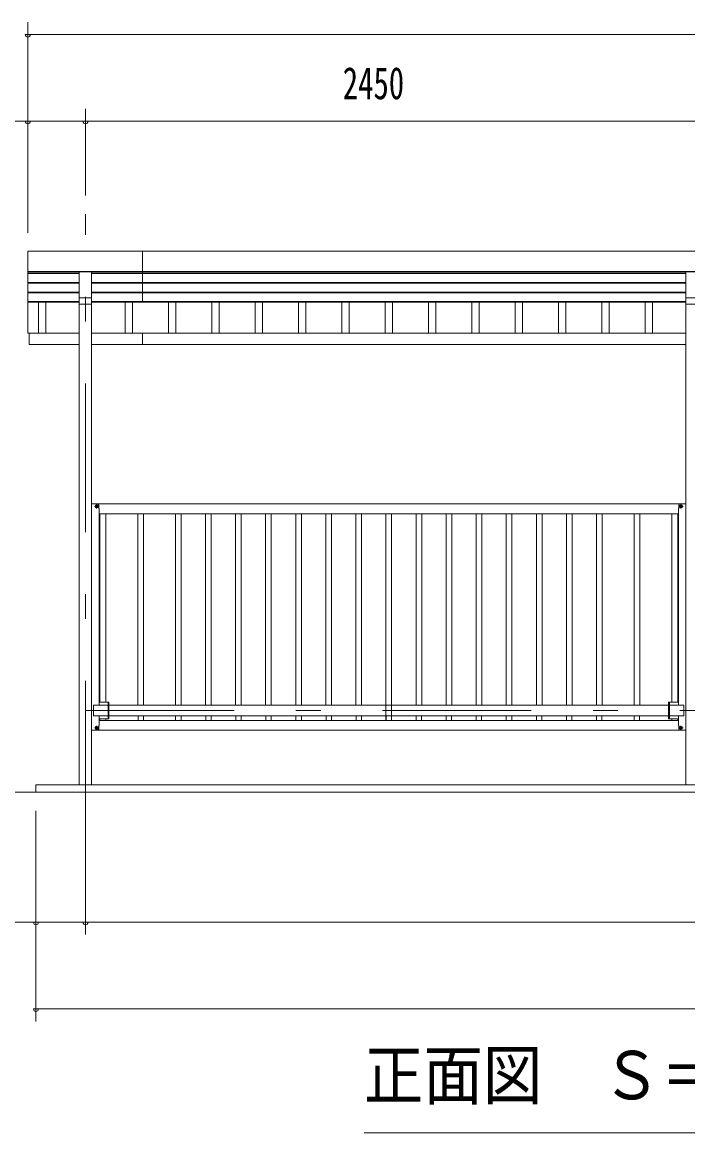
# Model space of a CAD drawing. Units: millimetres, scale not verified. Extents: x -22148 to 22152, y -10500 to 10500.
# Drawn here: x -3852 to -1164, y 645 to 5129 of the extents above; entities that cross this region are included whole.
import ezdxf
from ezdxf.enums import TextEntityAlignment as Align

# ---------------------------------------------------------------- set-up
doc = ezdxf.new("R2010")
doc.units = ezdxf.units.MM
doc.header["$LTSCALE"] = 50
doc.linetypes.add('USER3', pattern=[24, 12, -5, 2, -5])
for name, color, linetype, lineweight in [('0-2_1-0BOLD', 7, 'Continuous', 18), ('0-3_1-2CENTER', 3, 'USER3', 18), ('0-4_1-4THIN', 4, 'Continuous', 18), ('0-5_1-5DIM', 3, 'Continuous', 18)]:
    doc.layers.add(name, color=color, linetype=linetype, lineweight=lineweight)
doc.styles.add('ＭＳ ゴシック', font='')
doc.styles.get('ＭＳ ゴシック').set_extended_font_data('MS Gothic')

msp = doc.modelspace()

# ---------------------------------------------------------------- linework, layer by layer
at = {"layer": '0-2_1-0BOLD'}
for p, q in [((-3366.57, 4203.68), (-3366.57, 3997.83)), ((1886.43, 4122.72), (-3829.57, 4122.72)), ((-3829.57, 4116.23), (-3621.57, 4116.23)), ((-3621.57, 4113.57), (-3829.57, 4113.57)), ((-3621.57, 4122.72), (-3621.57, 2049.68)), ((-3571.57, 4120.85), (-3621.57, 4120.85)), ((-3571.57, 2049.68), (-3571.57, 4122.72)), ((-1171.57, 4116.23), (-3571.57, 4116.23)), ((-3571.57, 4113.57), (-1171.57, 4113.57)), ((-1171.57, 4122.72), (-1171.57, 2049.68)), ((-1121.57, 4120.85), (-1171.57, 4120.85)), ((-3829.57, 4077.65), (-3621.57, 4077.65)), ((-3621.57, 4074.99), (-3829.57, 4074.99)), ((-3829.57, 4039.07), (-3621.57, 4039.07)), ((-3621.57, 4036.41), (-3829.57, 4036.41)), ((-1171.57, 4077.65), (-3571.57, 4077.65)), ((-3571.57, 4074.99), (-1171.57, 4074.99)), ((-1171.57, 4039.07), (-3571.57, 4039.07)), ((-3571.57, 4036.41), (-1171.57, 4036.41)), ((-3829.57, 4000.49), (-3621.57, 4000.49)), ((-3621.57, 3997.83), (-3829.57, 3997.83)), ((-3621.57, 4015.79), (-3571.57, 4015.79)), ((-3571.57, 4000.49), (-1171.57, 4000.49)), ((-1171.57, 3997.83), (-3571.57, 3997.83)), ((-1121.57, 4015.79), (-1171.57, 4015.79)), ((-3571.57, 3990.57), (-3621.57, 3990.57)), ((-1171.57, 3990.57), (-1121.57, 3990.57)), ((-3829.57, 3872.69), (-3621.57, 3872.69)), ((-1171.57, 3872.69), (-3571.57, 3872.69)), ((-3366.57, 3872.69), (-3366.57, 3827.69)), ((-3571.57, 3827.69), (-1171.57, 3827.69)), ((-3548.17, 3183.68), (-3571.57, 3183.68)), ((-3569.57, 3183.67), (-1173.57, 3183.67)), ((-1171.57, 3183.68), (-1194.97, 3183.68)), ((-3556.57, 3176.52), (-3556.57, 3170.84)), ((-3551.61, 3179.43), (-3556.53, 3176.59)), ((-3556.53, 3170.77), (-3551.61, 3167.93)), ((-3546.61, 3176.59), (-3551.53, 3179.43)), ((-3551.53, 3167.93), (-3546.61, 3170.77)), ((-3546.57, 3170.84), (-3546.57, 3176.52)), ((-3541.57, 2371.03), (-3541.57, 3164.68)), ((-1201.57, 3143.68), (-3541.57, 3143.68)), ((-1196.57, 3176.52), (-1196.57, 3170.84)), ((-1191.61, 3179.43), (-1196.53, 3176.59)), ((-1196.53, 3170.77), (-1191.61, 3167.93)), ((-1186.61, 3176.59), (-1191.53, 3179.43)), ((-1191.53, 3167.93), (-1186.61, 3170.77)), ((-1186.57, 3170.84), (-1186.57, 3176.52)), ((-3501.58, 2382.68), (-3541.57, 2382.68)), ((-3504.78, 2382.68), (-3504.78, 2316.68)), ((-1201.57, 2382.68), (-1241.56, 2382.68)), ((-1238.36, 2316.68), (-1238.36, 2382.68)), ((-3501.58, 2371.03), (-1241.56, 2371.03)), ((-1201.57, 2309.68), (-3541.57, 2309.68)), ((-1241.56, 2328.33), (-3501.58, 2328.33)), ((-3571.57, 2269.68), (-1171.57, 2269.68)), ((-3556.57, 2276.84), (-3556.57, 2282.52)), ((-3556.53, 2282.59), (-3551.61, 2285.43)), ((-3551.61, 2273.93), (-3556.53, 2276.77)), ((-3551.53, 2285.43), (-3546.61, 2282.59)), ((-3546.61, 2276.77), (-3551.53, 2273.93)), ((-3546.57, 2282.52), (-3546.57, 2276.84)), ((-1196.57, 2276.84), (-1196.57, 2282.52)), ((-1196.53, 2282.59), (-1191.61, 2285.43)), ((-1191.61, 2273.93), (-1196.53, 2276.77)), ((-1191.53, 2285.43), (-1186.61, 2282.59)), ((-1186.61, 2276.77), (-1191.53, 2273.93)), ((-1186.57, 2282.52), (-1186.57, 2276.84)), ((-3946.57, 2019.68), (2003.43, 2019.68))]:
    msp.add_line(p, q, dxfattribs=at)
for points in [[(-3829.57, 3872.69), (-3829.57, 4203.68), (1886.43, 4203.68), (1886.43, 3872.69), (1678.43, 3872.69)], [(-3621.57, 3827.69), (-3824.57, 3827.69), (-3824.57, 3872.69)], [(-3541.57, 3164.68), (-3543.17, 3164.68), (-3543.17, 3178.68)], [(-1199.97, 3178.68), (-1199.97, 3164.68), (-1201.57, 3164.68), (-1201.57, 2371.03)], [(-3541.57, 2316.68), (-3501.58, 2316.68), (-3501.58, 2382.68)], [(-1241.56, 2382.68), (-1241.56, 2316.68), (-1201.57, 2316.68)], [(-3504.78, 2328.33), (-3563.63, 2328.33), (-3563.63, 2371.03), (-3504.78, 2371.03)], [(-1238.36, 2371.03), (-1179.51, 2371.03), (-1179.51, 2328.33), (-1238.36, 2328.33)], [(-3541.57, 2328.33), (-3541.57, 2288.68), (-3543.17, 2288.68), (-3543.17, 2274.68)], [(-1199.97, 2274.68), (-1199.97, 2288.68), (-1201.57, 2288.68), (-1201.57, 2328.33)], [(1853.43, 2049.68), (-3796.57, 2049.68), (-3796.57, 2019.68)]]:
    msp.add_lwpolyline(points, dxfattribs=at)
for centre, radius in [((-3551.57, 3173.68), 6.25), ((-3551.57, 3173.68), 4.9), ((-1191.57, 3173.68), 6.25), ((-1191.57, 3173.68), 4.9), ((-3551.57, 2279.68), 6.25), ((-3551.57, 2279.68), 4.9), ((-1191.57, 2279.68), 6.25), ((-1191.57, 2279.68), 4.9)]:
    msp.add_circle(centre, radius, dxfattribs=at)
for centre, radius, start, end in [((-3548.17, 3178.68), 5, 0, 90), ((-1194.97, 3178.68), 5, 90, 180), ((-3551.57, 3173.68), 5.75, 149.59184, 150.40814), ((-3551.57, 3173.68), 5.75, 209.59184, 210.40814), ((-3551.57, 3173.68), 5.75, 89.59184, 90.40814), ((-3551.57, 3173.68), 5.75, 269.59184, 270.40814), ((-3551.57, 3173.68), 5.75, 29.59184, 30.40814), ((-3551.57, 3173.68), 5.75, 329.59184, 330.40814), ((-1191.57, 3173.68), 5.75, 149.59184, 150.40814), ((-1191.57, 3173.68), 5.75, 209.59184, 210.40814), ((-1191.57, 3173.68), 5.75, 89.59184, 90.40814), ((-1191.57, 3173.68), 5.75, 269.59184, 270.40814), ((-1191.57, 3173.68), 5.75, 29.59184, 30.40814), ((-1191.57, 3173.68), 5.75, 329.59184, 330.40814), ((-3551.57, 2279.68), 5.75, 149.59184, 150.40814), ((-3551.57, 2279.68), 5.75, 209.59184, 210.40814), ((-3551.57, 2279.68), 5.75, 89.59184, 90.40814), ((-3551.57, 2279.68), 5.75, 269.59184, 270.40814), ((-3548.17, 2274.68), 5, 270, 0), ((-3551.57, 2279.68), 5.75, 29.59184, 30.40814), ((-3551.57, 2279.68), 5.75, 329.59184, 330.40814), ((-1194.97, 2274.68), 5, 180, 270), ((-1191.57, 2279.68), 5.75, 149.59184, 150.40814), ((-1191.57, 2279.68), 5.75, 209.59184, 210.40814), ((-1191.57, 2279.68), 5.75, 89.59184, 90.40814), ((-1191.57, 2279.68), 5.75, 269.59184, 270.40814), ((-1191.57, 2279.68), 5.75, 29.59184, 30.40814), ((-1191.57, 2279.68), 5.75, 329.59184, 330.40814)]:
    msp.add_arc(centre, radius, start, end, dxfattribs=at)
at = {"layer": '0-3_1-2CENTER'}
for p, q in [((-3596.57, 1869.68), (-3596.57, 4353.68)), ((-3542.82, 3173.68), (-3560.32, 3173.68)), ((-3551.57, 3164.93), (-3551.57, 3182.43)), ((-1182.82, 3173.68), (-1200.32, 3173.68)), ((-1191.57, 3182.43), (-1191.57, 3164.93)), ((-3596.57, 2349.68), (1653.43, 2349.68)), ((-3551.57, 2270.93), (-3551.57, 2288.43)), ((-1191.57, 2288.43), (-1191.57, 2270.93)), ((-3542.82, 2279.68), (-3560.32, 2279.68)), ((-1182.82, 2279.68), (-1200.32, 2279.68))]:
    msp.add_line(p, q, dxfattribs=at)
at = {"layer": '0-4_1-4THIN'}
for p, q in [((-3786.57, 3997.83), (-3786.57, 3872.69)), ((-3756.57, 3872.69), (-3756.57, 3997.83)), ((-3436.57, 3997.83), (-3436.57, 3872.69)), ((-3406.57, 3872.69), (-3406.57, 3997.83)), ((-3261.57, 3997.83), (-3261.57, 3872.69)), ((-3231.57, 3872.69), (-3231.57, 3997.83)), ((-3086.57, 3997.83), (-3086.57, 3872.69)), ((-3056.57, 3872.69), (-3056.57, 3997.83)), ((-2911.57, 3997.83), (-2911.57, 3872.69)), ((-2881.57, 3872.69), (-2881.57, 3997.83)), ((-2736.57, 3997.83), (-2736.57, 3872.69)), ((-2706.57, 3872.69), (-2706.57, 3997.83)), ((-2561.57, 3997.83), (-2561.57, 3872.69)), ((-2531.57, 3872.69), (-2531.57, 3997.83)), ((-2386.57, 3997.83), (-2386.57, 3872.69)), ((-2356.57, 3872.69), (-2356.57, 3997.83)), ((-2211.57, 3997.83), (-2211.57, 3872.69)), ((-2181.57, 3872.69), (-2181.57, 3997.83)), ((-2036.57, 3997.83), (-2036.57, 3872.69)), ((-2006.57, 3872.69), (-2006.57, 3997.83)), ((-1861.57, 3997.83), (-1861.57, 3872.69)), ((-1831.57, 3872.69), (-1831.57, 3997.83)), ((-1686.57, 3997.83), (-1686.57, 3872.69)), ((-1656.57, 3872.69), (-1656.57, 3997.83)), ((-1511.57, 3997.83), (-1511.57, 3872.69)), ((-1481.57, 3872.69), (-1481.57, 3997.83)), ((-1336.57, 3997.83), (-1336.57, 3872.69)), ((-1306.57, 3872.69), (-1306.57, 3997.83)), ((-3539.07, 3143.68), (-3539.07, 2382.68)), ((-3514.07, 2382.68), (-3514.07, 3143.68)), ((-3385.32, 2371.03), (-3385.32, 3143.68)), ((-3362.32, 3143.68), (-3362.32, 2371.03)), ((-3233.57, 3143.68), (-3233.57, 2371.03)), ((-3210.57, 2371.03), (-3210.57, 3143.68)), ((-3112.07, 2371.03), (-3112.07, 3143.68)), ((-3089.07, 3143.68), (-3089.07, 2371.03)), ((-2990.57, 3143.68), (-2990.57, 2371.03)), ((-2967.57, 2371.03), (-2967.57, 3143.68)), ((-2869.07, 2371.03), (-2869.07, 3143.68)), ((-2846.07, 3143.68), (-2846.07, 2371.03)), ((-2747.57, 3143.68), (-2747.57, 2371.03)), ((-2724.57, 2371.03), (-2724.57, 3143.68)), ((-2626.07, 2371.03), (-2626.07, 3143.68)), ((-2603.07, 3143.68), (-2603.07, 2371.03)), ((-2504.57, 3143.68), (-2504.57, 2371.03)), ((-2481.57, 2371.03), (-2481.57, 3143.68)), ((-2383.07, 2309.68), (-2383.07, 3143.68)), ((-2360.07, 3143.68), (-2360.07, 2309.68)), ((-2261.57, 3143.68), (-2261.57, 2371.03)), ((-2238.57, 2371.03), (-2238.57, 3143.68)), ((-2140.07, 2371.03), (-2140.07, 3143.68)), ((-2117.07, 3143.68), (-2117.07, 2371.03)), ((-2018.57, 3143.68), (-2018.57, 2371.03)), ((-1995.57, 2371.03), (-1995.57, 3143.68)), ((-1897.07, 2371.03), (-1897.07, 3143.68)), ((-1874.07, 3143.68), (-1874.07, 2371.03)), ((-1775.57, 3143.68), (-1775.57, 2371.03)), ((-1752.57, 2371.03), (-1752.57, 3143.68)), ((-1654.07, 2371.03), (-1654.07, 3143.68)), ((-1631.07, 3143.68), (-1631.07, 2371.03)), ((-1532.57, 3143.68), (-1532.57, 2371.03)), ((-1509.57, 2371.03), (-1509.57, 3143.68)), ((-1380.82, 2371.03), (-1380.82, 3143.68)), ((-1357.82, 3143.68), (-1357.82, 2371.03)), ((-1229.07, 3143.68), (-1229.07, 2382.68)), ((-1204.07, 2382.68), (-1204.07, 3143.68)), ((-3539.07, 2309.68), (-3539.07, 2316.68)), ((-3514.07, 2316.68), (-3514.07, 2309.68)), ((-3384.32, 2309.68), (-3384.32, 2328.33)), ((-3362.32, 2328.33), (-3362.32, 2309.68)), ((-3232.57, 2328.33), (-3232.57, 2309.68)), ((-3210.57, 2309.68), (-3210.57, 2328.33)), ((-3111.07, 2309.68), (-3111.07, 2328.33)), ((-3089.07, 2328.33), (-3089.07, 2309.68)), ((-2989.57, 2328.33), (-2989.57, 2309.68)), ((-2967.57, 2309.68), (-2967.57, 2328.33)), ((-2868.07, 2309.68), (-2868.07, 2328.33)), ((-2846.07, 2328.33), (-2846.07, 2309.68)), ((-2746.57, 2328.33), (-2746.57, 2309.68)), ((-2724.57, 2309.68), (-2724.57, 2328.33)), ((-2625.07, 2309.68), (-2625.07, 2328.33)), ((-2603.07, 2328.33), (-2603.07, 2309.68)), ((-2503.57, 2328.33), (-2503.57, 2309.68)), ((-2481.57, 2309.68), (-2481.57, 2328.33)), ((-2382.07, 2328.33), (-2382.07, 2309.68)), ((-2361.07, 2309.68), (-2361.07, 2328.33)), ((-2261.57, 2328.33), (-2261.57, 2309.68)), ((-2239.57, 2309.68), (-2239.57, 2328.33)), ((-2140.07, 2309.68), (-2140.07, 2328.33)), ((-2118.07, 2328.33), (-2118.07, 2309.68)), ((-2018.57, 2328.33), (-2018.57, 2309.68)), ((-1996.57, 2309.68), (-1996.57, 2328.33)), ((-1897.07, 2309.68), (-1897.07, 2328.33)), ((-1875.07, 2328.33), (-1875.07, 2309.68)), ((-1775.57, 2328.33), (-1775.57, 2309.68)), ((-1753.57, 2309.68), (-1753.57, 2328.33)), ((-1654.07, 2309.68), (-1654.07, 2328.33)), ((-1632.07, 2328.33), (-1632.07, 2309.68)), ((-1532.57, 2328.33), (-1532.57, 2309.68)), ((-1510.57, 2309.68), (-1510.57, 2328.33)), ((-1380.82, 2309.68), (-1380.82, 2328.33)), ((-1358.82, 2328.33), (-1358.82, 2309.68)), ((-1229.07, 2316.68), (-1229.07, 2309.68)), ((-1204.07, 2309.68), (-1204.07, 2316.68))]:
    msp.add_line(p, q, dxfattribs=at)
at = {"layer": '0-5_1-5DIM'}
for p, q in [((-3829.57, 4278.68), (-3829.57, 5128.68)), ((-3819.57, 5078.68), (-3839.57, 5078.68)), ((-3829.57, 5078.68), (1886.43, 5078.68)), ((-3596.57, 4428.68), (-3596.57, 4778.68)), ((-4222.07, 4728.68), (2278.93, 4728.68)), ((-3819.57, 4728.68), (-3839.57, 4728.68)), ((-3586.57, 4728.68), (-3606.57, 4728.68)), ((-3796.57, 1094.68), (-3796.57, 1944.68)), ((-3596.57, 1444.68), (-3596.57, 1944.68)), ((2245.93, 1494.68), (-4189.07, 1494.68)), ((-3786.57, 1494.68), (-3806.57, 1494.68)), ((-3586.57, 1494.68), (-3606.57, 1494.68)), ((-3786.57, 1144.68), (-3806.57, 1144.68)), ((1853.43, 1144.68), (-3796.57, 1144.68)), ((528.44, 644.68), (-2471.56, 644.68))]:
    msp.add_line(p, q, dxfattribs=at)
for centre in [(-3829.57, 5078.68), (-3829.57, 4728.68), (-3596.57, 4728.68), (-3796.57, 1494.68), (-3596.57, 1494.68), (-3796.57, 1144.68)]:
    msp.add_arc(centre, 10, 180, 0, dxfattribs=at)

# ---------------------------------------------------------------- texts
at = {"layer": '0-5_1-5DIM', "color": 7, "style": 'ＭＳ ゴシック'}
for s, height, width, p in [('2450', 130.2, 0.7, (-2557.58, 4778.68)), ('正面図\u3000Ｓ＝１／５０', 195.4, 0.9, (-2471.57, 721.32))]:
    msp.add_text(s, height=height, dxfattribs=dict(at, width=width)).set_placement(p, align=Align.BOTTOM_LEFT)

doc.saveas('drawing.dxf')
